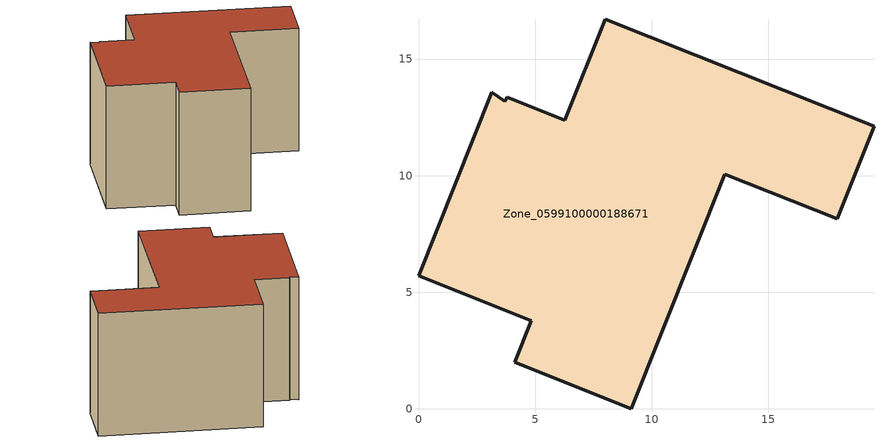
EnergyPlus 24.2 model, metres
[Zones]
Zone_0599100000188671
 floor ground (C_G): 3.8,13.35 6.27,12.37 8,16.71 19.53,12.12 17.95,8.16 13.13,10.07 9.13,0 4.13,1.99 4.84,3.77 0,5.7 3.13,13.57 3.69,13.19 z0
 wall outside (C_F): 17.95,8.16 19.53,12.12 8,16.71 6.27,12.37 3.8,13.35 3.69,13.19 3.13,13.57 0,5.7 4.84,3.77 4.13,1.99 9.13,0 13.13,10.07 17.95,8.16 z0:9.92
 roof outside (C_R): 6.27,12.37 3.8,13.35 3.69,13.19 3.13,13.57 0,5.7 4.84,3.77 4.13,1.99 9.13,0 13.13,10.07 17.95,8.16 19.53,12.12 8,16.71 z9.92
[BUILDING]
Pand.0599100000188671: North Axis=0; Terrain=City; Loads Convergence Tolerance Value=0.04; Temperature Convergence Tolerance Value=0.4; Solar Distribution=FullExterior; Maximum Number of Warmup Days=25; Minimum Number of Warmup Days=1
[Site:Location]
Rotterdam.The.Hague.AP_ZH_NLD Design_Conditions: Latitude=51.96; Longitude=4.45; Time Zone=1; Elevation=-4.5
[SITE:GROUNDTEMPERATURE:BUILDINGSURFACE]
18, 18, 18, 18, 18, 18, 18, 18, 18, 18, 18, 18
[MATERIAL] Thermal Absorptance=0.9; Solar Absorptance=0.7; Visible Absorptance=0.7
Name | Roughness | Thickness | Conductivity | Density | Specific Heat
G.D.1965 | MediumSmooth | 0.15 | 1 | 540 | 1210
F.D.1965 | Rough | 0.3 | 0.857143 | 1920 | 840
R.D.1965 | MediumRough | 0.2 | 0.08 | 1500 | 1000
[CONSTRUCTION]
C_G: G.D.1965
C_F: F.D.1965
C_R: R.D.1965
[ZONE]
Zone_0599100000188671: Type=1; Multiplier=1; Ceiling Height=Autocalculate; Volume=Autocalculate; Floor Area=autocalculate; Part of Total Floor Area=Yes
[ZONEINFILTRATION:DESIGNFLOWRATE]
Infil_Zone_0599100000188671: Zone or ZoneList or Space or SpaceList=Zone_0599100000188671; Schedule=AlwaysOn; Design Flow Rate Calculation Method=Flow/Area; Flow Rate per Floor Area=0.0042; Constant Term Coefficient=1; Temperature Term Coefficient=0; Velocity Term Coefficient=0; Velocity Squared Term Coefficient=0
[HVACTEMPLATE:ZONE:IDEALLOADSAIRSYSTEM]
Zone_0599100000188671: Maximum Heating Supply Air Temperature=50; Minimum Cooling Supply Air Temperature=13; Maximum Heating Supply Air Humidity Ratio=0.0156; Minimum Cooling Supply Air Humidity Ratio=0.0077; Heating Limit=NoLimit; Cooling Limit=NoLimit; Dehumidification Control Type=ConstantSensibleHeatRatio; Cooling Sensible Heat Ratio=0.7; Dehumidification Setpoint=60; Humidification Control Type=None; Humidification Setpoint=30; Outdoor Air Method=None; Outdoor Air Flow Rate per Person=0.00944; Outdoor Air Flow Rate per Zone Floor Area=0; Outdoor Air Flow Rate per Zone=0; Demand Controlled Ventilation Type=None; Outdoor Air Economizer Type=NoEconomizer; Heat Recovery Type=None; Sensible Heat Recovery Effectiveness=0.7; Latent Heat Recovery Effectiveness=0.65
[ZONECONTROL:THERMOSTAT]
ThermostatControl_Zone_0599100000188671: Zone or ZoneList=Zone_0599100000188671; Control Type Schedule=DualSetpointControlType; Control 1=Thermostat_Zone_0599100000188671; Temperature Difference Between Cutout And Setpoint=0
[THERMOSTATSETPOINT:DUALSETPOINT]
Thermostat_Zone_0599100000188671: Heating Setpoint Temperature Schedule=HeatingSetpoint_Zone_0599100000188671; Cooling Setpoint Temperature Schedule=CoolingSetpoint_Zone_0599100000188671
[SCHEDULE:COMPACT]
HeatingSetpoint_Zone_0599100000188671: Through: 12/31, For: AllDays, Until: 24:00, 21
CoolingSetpoint_Zone_0599100000188671: Through: 12/31, For: AllDays, Until: 24:00, 24
DualSetpointControlType: Through: 12/31, For: AllDays, Until: 24:00, 4
AlwaysOn: Through: 12/31, For: AllDays, Until: 24:00, 1
